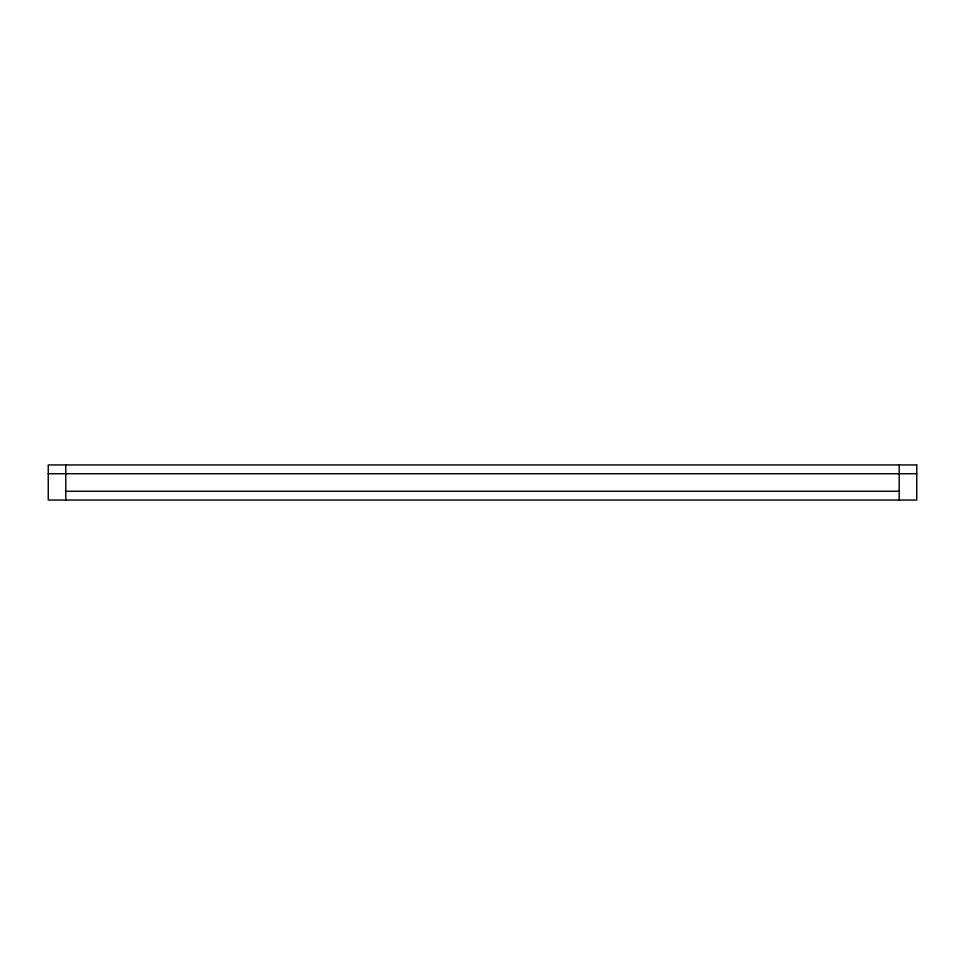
<?xml version="1.0" encoding="UTF-8"?>
<svg xmlns="http://www.w3.org/2000/svg" width="965" height="965" viewBox="0 0 965 965"><rect width="100%" height="100%" fill="white"/><g stroke="black" fill="none" stroke-linecap="round" stroke-linejoin="round"><path stroke-width="1.45" d="M48.25 473.731L916.75 473.731M65.801 464.949L65.801 491.269L899.199 491.269M65.801 491.269L65.801 500.051M899.199 464.949L899.199 500.051M916.75 464.949L48.25 464.949L48.25 500.051L916.75 500.051L916.75 464.949"/></g></svg>
